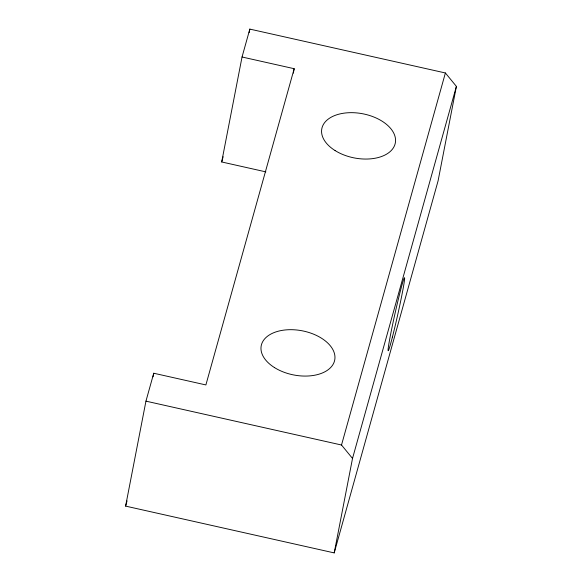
<?xml version="1.0" encoding="UTF-8"?>
<svg xmlns="http://www.w3.org/2000/svg" width="582" height="582" viewBox="0 0 582 582"><rect width="100%" height="100%" fill="white"/><g stroke="black" fill="none" stroke-linecap="round" stroke-linejoin="round"><path stroke-width="0.87" d="M242.039 57L249.831 29.1L445.39 72.968L456.397 86.391L438.086 180.857L334.206 552.9L125.603 506.107L145.951 401.144L153.743 373.237L205.89 384.935L294.186 68.705L242.039 57L221.691 161.963L265.887 171.879M153.051 376.794L153.743 373.237M249.14 32.657L249.831 29.1M293.328 73.15L294.186 68.705M334.206 552.9L352.517 458.434L456.397 86.391M125.603 506.107L127.065 500.876M221.691 161.963L223.153 156.733M352.517 458.434L341.518 445.012L445.39 72.968M145.951 401.144L341.518 445.012M335.065 150.556A37.444 22.487 11 0 0 395.069 144.045A37.444 22.487 11 0 0 345.555 112.966A37.444 22.487 11 0 0 335.065 150.556M274.471 367.577A37.444 22.487 11 0 0 334.475 361.066A37.444 22.487 11 0 0 284.962 329.987A37.444 22.487 11 0 0 274.471 367.577M392.384 337.167A37.444 1.455 -77.4 0 0 404.628 278.269A37.444 1.455 -77.4 0 0 391.941 327.753A37.444 1.455 -77.4 0 0 392.384 337.167"/></g></svg>
